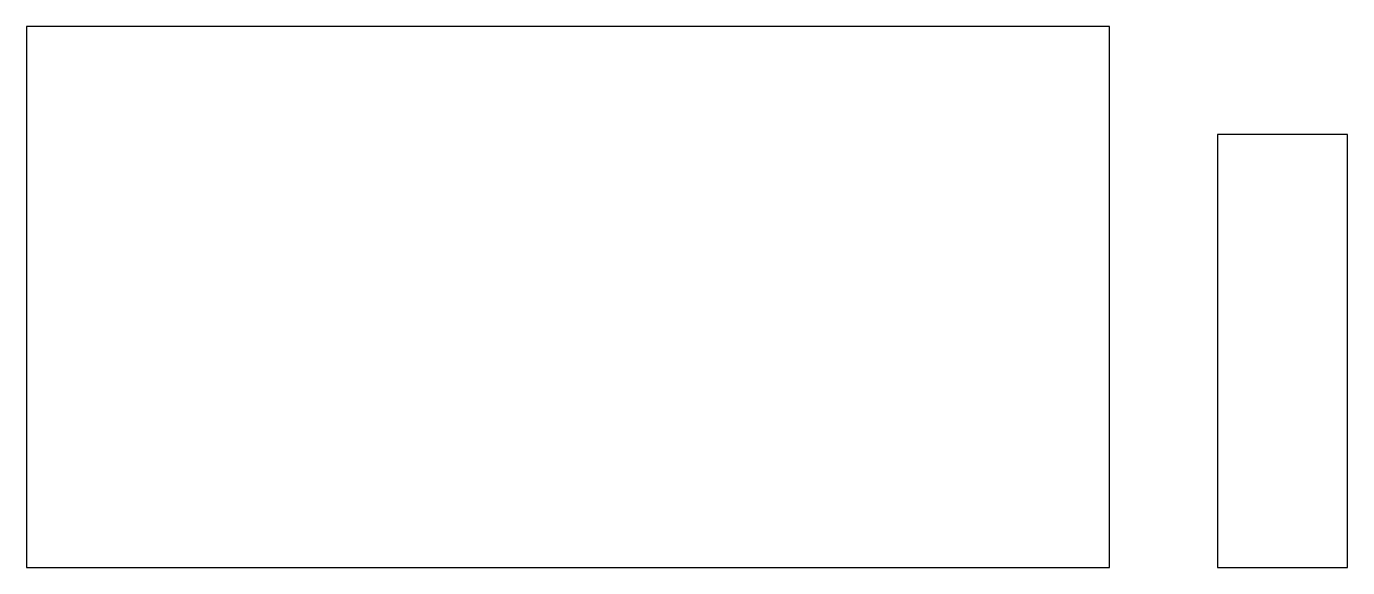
# Model space of a CAD drawing. Header units: metres. Extents: x 0 to 12.2, y 0 to 5.
import ezdxf

# ---------------------------------------------------------------- set-up
doc = ezdxf.new("R2010")
doc.units = ezdxf.units.M
doc.layers.add('ROOMS', color=3, linetype='Continuous')
doc.layers.add('STAIRS', color=1, linetype='Continuous')

msp = doc.modelspace()

# ---------------------------------------------------------------- linework, layer by layer
at = {"layer": 'ROOMS'}
msp.add_lwpolyline([(0, 0), (10, 0), (10, 5), (0, 5), (0, 0)], dxfattribs=at)
at = {"layer": 'STAIRS'}
msp.add_lwpolyline([(11, 0), (12.2, 0), (12.2, 4), (11, 4), (11, 0)], dxfattribs=at)

doc.saveas('drawing.dxf')
